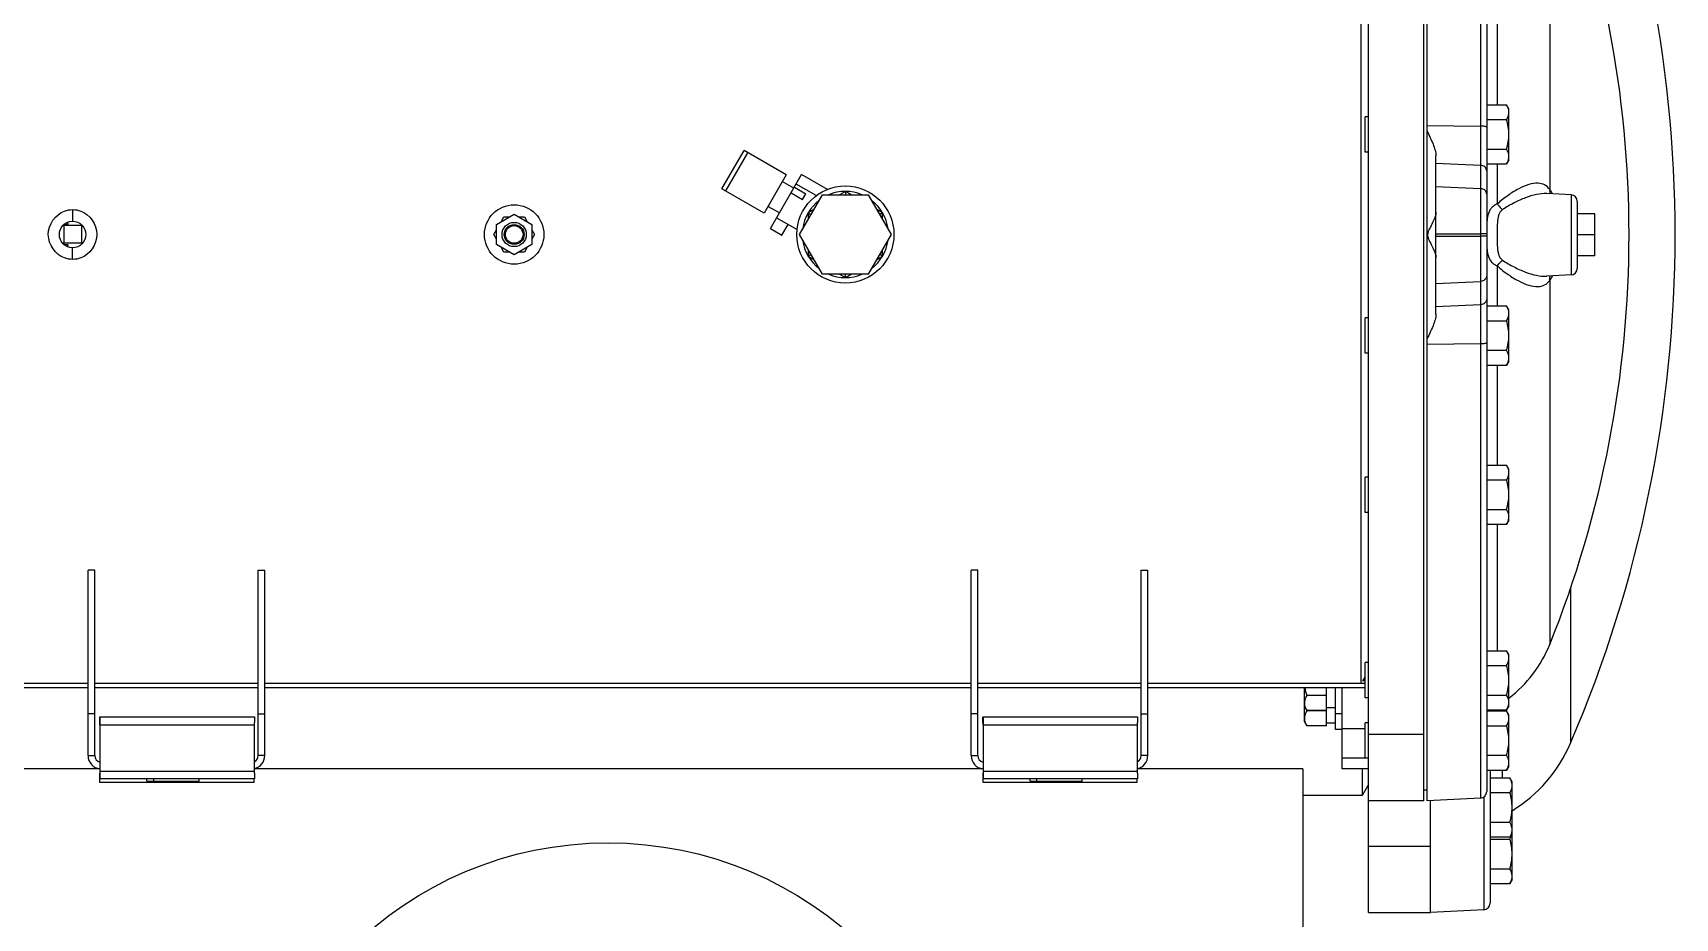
# Model space of a CAD drawing. Header units: millimetres. Extents: x 0 to 10500, y 0 to 7425.
# Drawn here: x 4094 to 4837, y 1855 to 2256 of the extents above; entities that cross this region are included whole.
import ezdxf

# ---------------------------------------------------------------- set-up
doc = ezdxf.new("R2010")
doc.units = ezdxf.units.MM
doc.header["$LTSCALE"] = 577.5
doc.layers.get('0').update_dxf_attribs({"linetype": 'CONTINUOUS'})
doc.layers.add('02___PRT_ALL_AXES', color=7, linetype='CONTINUOUS')
doc.layers.add('AXES', color=7, linetype='CONTINUOUS')

msp = doc.modelspace()

# ---------------------------------------------------------------- linework, layer by layer
at = {"color": 7, "linetype": 'Continuous'}
for p, q in [((4725.14, 1908.23), (4725.14, 2421.02)), ((4749.3, 2419.76), (4749.3, 1909.5)), ((4752.14, 2416.76), (4752.14, 1912.5)), ((4695.14, 2367.93), (4695.14, 1961.55)), ((4780.67, 2350.16), (4780.67, 2185.14)), ((4756.97, 2223.46), (4756.97, 2268.8)), ((4725.14, 2214.11), (4749.3, 2213.86)), ((4405.76, 2185.44), (4415.76, 2202.76)), ((4407.5, 2184.44), (4417.5, 2201.76)), ((4434.82, 2191.76), (4415.76, 2202.76)), ((4729.14, 2128.65), (4729.14, 2200.39)), ((4729.14, 2197.03), (4749.3, 2196.12)), ((4756.97, 2178.59), (4756.97, 2196.71)), ((4434.82, 2191.76), (4424.82, 2174.44)), ((4427.74, 2167.5), (4441.84, 2191.92)), ((4438.26, 2185.73), (4433.07, 2188.73)), ((4448.45, 2182.33), (4439.34, 2187.59)), ((4453.52, 2185.17), (4441.84, 2191.92)), ((4424.82, 2174.44), (4405.76, 2185.44)), ((4437.03, 2183.6), (4442.23, 2180.6)), ((4438.53, 2186.2), (4443.73, 2183.2)), ((4440.86, 2164.73), (4451.25, 2182.73)), ((4442.23, 2180.6), (4443.73, 2183.2)), ((4451.25, 2182.73), (4472.04, 2182.73)), ((4461.64, 2184.23), (4459.05, 2182.73)), ((4464.24, 2182.73), (4461.64, 2184.23)), ((4461.64, 2184.23), (4461.64, 2182.73)), ((4472.04, 2182.73), (4482.43, 2164.73)), ((4729.14, 2186.45), (4749.3, 2185.54)), ((4790.3, 2182.69), (4779.28, 2183.27)), ((4790.3, 2182.69), (4790.3, 2146.39)), ((4793.14, 2179.7), (4793.14, 2149.39)), ((4111.64, 2176.01), (4111.64, 2170.73)), ((4303.64, 2169.31), (4311.64, 2173.93)), ((4305.75, 2170.53), (4307.02, 2172.73)), ((4307.02, 2172.73), (4309.57, 2172.73)), ((4311.64, 2173.93), (4319.64, 2169.31)), ((4313.72, 2172.73), (4316.26, 2172.73)), ((4316.26, 2172.73), (4317.53, 2170.53)), ((4431.76, 2174.47), (4426.57, 2177.47)), ((4430.51, 2172.31), (4439.74, 2166.98)), ((4447.35, 2175.98), (4444.76, 2174.48)), ((4444.76, 2174.48), (4446.05, 2173.73)), ((4444.76, 2174.48), (4444.76, 2171.48)), ((4478.53, 2174.48), (4475.93, 2175.98)), ((4478.53, 2174.48), (4477.23, 2173.73)), ((4478.53, 2171.48), (4478.53, 2174.48)), ((4801.14, 2174.04), (4793.14, 2174.04)), ((4801.14, 2155.04), (4801.14, 2174.04)), ((4116, 2168.73), (4107.28, 2168.73)), ((4107.64, 2168.73), (4107.64, 2160.73)), ((4109.58, 2169.23), (4107.7, 2169.23)), ((4115.64, 2168.73), (4115.64, 2160.73)), ((4302.41, 2164.73), (4303.64, 2166.87)), ((4303.64, 2162.59), (4302.41, 2164.73)), ((4303.64, 2160.15), (4303.64, 2169.31)), ((4319.64, 2169.31), (4319.64, 2160.15)), ((4319.64, 2166.87), (4320.88, 2164.73)), ((4320.88, 2164.73), (4319.64, 2162.59)), ((4427.74, 2167.5), (4432.93, 2164.5)), ((4432.93, 2164.5), (4435.71, 2169.31)), ((4451.25, 2146.73), (4440.86, 2164.73)), ((4482.43, 2164.73), (4472.04, 2146.73)), ((4729.14, 2165.07), (4749.3, 2165.07)), ((4752.14, 2165.07), (4749.3, 2165.07)), ((4116, 2160.73), (4107.29, 2160.73)), ((4107.71, 2160.23), (4109.58, 2160.23)), ((4111.64, 2153.45), (4111.64, 2158.73)), ((4311.64, 2155.53), (4303.64, 2160.15)), ((4307.02, 2156.73), (4305.75, 2158.93)), ((4319.64, 2160.15), (4311.64, 2155.53)), ((4317.53, 2158.93), (4316.26, 2156.73)), ((4444.76, 2157.98), (4444.76, 2154.98)), ((4478.53, 2154.98), (4478.53, 2157.98)), ((4729.14, 2163.93), (4749.3, 2163.93)), ((4752.14, 2163.94), (4749.3, 2163.93)), ((4801.14, 2164.54), (4793.14, 2164.54)), ((4309.57, 2156.73), (4307.02, 2156.73)), ((4316.26, 2156.73), (4313.72, 2156.73)), ((4444.76, 2154.98), (4446.05, 2155.73)), ((4444.76, 2154.98), (4447.35, 2153.48)), ((4475.93, 2153.48), (4478.53, 2154.98)), ((4478.53, 2154.98), (4477.23, 2155.73)), ((4756.97, 2132.35), (4756.97, 2150.48)), ((4801.14, 2155.04), (4793.14, 2155.04)), ((4472.04, 2146.73), (4451.25, 2146.73)), ((4459.05, 2146.73), (4461.64, 2145.23)), ((4461.64, 2145.23), (4461.64, 2146.73)), ((4461.64, 2145.23), (4464.24, 2146.73)), ((4729.14, 2142.56), (4749.3, 2143.48)), ((4790.3, 2146.39), (4779.28, 2145.82)), ((4780.67, 2143.96), (4780.67, 1979.1)), ((4749.3, 2132.91), (4729.14, 2132)), ((4749.3, 2115.18), (4725.14, 2114.93)), ((4756.97, 2060.28), (4756.97, 2105.6)), ((4756.97, 1976.25), (4756.97, 2033.53)), ((4121.64, 2012.73), (4118.64, 2012.73)), ((4121.64, 1928.73), (4121.64, 2012.73)), ((4195.64, 2012.73), (4198.64, 2012.73)), ((4195.64, 1928.73), (4195.64, 2012.73)), ((4521.64, 2012.73), (4518.64, 2012.73)), ((4521.64, 1928.73), (4521.64, 2012.73)), ((4595.64, 2012.73), (4598.64, 2012.73)), ((4595.64, 1928.73), (4595.64, 2012.73)), ((4790.06, 2004.57), (4790.06, 1934.34)), ((4697.14, 1964.39), (4695.84, 1962.53)), ((4014.79, 1961.55), (4118.64, 1961.55)), ((4014.79, 1959.53), (4118.64, 1959.53)), ((4121.64, 1961.55), (4195.64, 1961.55)), ((4121.64, 1959.53), (4195.64, 1959.53)), ((4198.64, 1961.55), (4518.64, 1961.55)), ((4198.64, 1959.53), (4518.64, 1959.53)), ((4521.64, 1961.55), (4595.64, 1961.55)), ((4521.64, 1959.53), (4595.64, 1959.53)), ((4598.64, 1961.55), (4697.14, 1961.55)), ((4598.64, 1959.53), (4697.14, 1959.53)), ((4679.54, 1942.27), (4679.54, 1959.53)), ((4686.64, 1922.73), (4686.64, 1959.53)), ((4697.14, 1962.53), (4695.84, 1962.53)), ((4759.09, 1949.5), (4759.09, 1949.01)), ((4121.64, 1947.73), (4118.64, 1947.73)), ((4123.95, 1943.73), (4123.95, 1946.23)), ((4123.95, 1943.73), (4124, 1943.73)), ((4124, 1946.23), (4124, 1943.73)), ((4124.03, 1942.73), (4124.01, 1942.73)), ((4124.01, 1942.73), (4124.01, 1921.73)), ((4195.64, 1947.73), (4198.64, 1947.73)), ((4521.64, 1947.73), (4518.64, 1947.73)), ((4523.94, 1943.73), (4523.94, 1946.23)), ((4523.94, 1943.73), (4523.98, 1943.73)), ((4523.98, 1946.23), (4523.98, 1943.73)), ((4524.02, 1942.73), (4523.99, 1942.73)), ((4523.99, 1942.73), (4523.99, 1921.73)), ((4595.64, 1947.73), (4598.64, 1947.73)), ((4686.64, 1941.02), (4697.14, 1941.02)), ((4118.64, 1928.73), (4121.64, 1928.73)), ((4198.64, 1928.73), (4195.64, 1928.73)), ((4518.64, 1928.73), (4521.64, 1928.73)), ((4598.64, 1928.73), (4595.64, 1928.73)), ((4686.64, 1927.76), (4697.14, 1927.76)), ((4124.01, 1922.73), (4048.85, 1922.73)), ((4124, 1920.73), (4123.85, 1920.73)), ((4123.85, 1920.73), (4123.85, 1916.73)), ((4124, 1918.23), (4124, 1920.73)), ((4124.03, 1921.73), (4124.01, 1921.73)), ((4523.99, 1922.73), (4194.03, 1922.73)), ((4523.98, 1920.73), (4523.83, 1920.73)), ((4523.83, 1920.73), (4523.83, 1916.73)), ((4523.98, 1918.23), (4523.98, 1920.73)), ((4524.02, 1921.73), (4523.99, 1921.73)), ((4668.83, 1922.73), (4594.01, 1922.73)), ((4668.83, 1922.73), (4668.83, 1622.73)), ((4698.64, 1922.73), (4686.64, 1922.73)), ((4753.64, 1922.22), (4753.64, 1861.89)), ((4759.09, 1922.22), (4759.09, 1918.66)), ((4123.85, 1916.73), (4193.85, 1916.73)), ((4193.85, 1916.73), (4193.85, 1918.23)), ((4523.83, 1916.73), (4593.83, 1916.73)), ((4593.83, 1916.73), (4593.83, 1918.23)), ((4698.64, 1915.73), (4695.76, 1910.73)), ((4698.64, 1857.73), (4698.64, 1908.23)), ((4749.3, 1909.5), (4725.14, 1908.23)), ((4726.64, 1857.62), (4726.64, 1908.31)), ((4750.8, 1910), (4750.8, 1858.89)), ((4698.64, 1887.73), (4726.64, 1887.73)), ((4698.64, 1857.73), (4726.64, 1857.73)), ((4750.8, 1858.89), (4726.64, 1857.62))]:
    msp.add_line(p, q, dxfattribs=at)
at = {"color": 3, "linetype": 'Continuous'}
for p, q in [((4118.64, 1928.73), (4118.64, 2012.73)), ((4198.64, 1928.73), (4198.64, 2012.73)), ((4518.64, 1928.73), (4518.64, 2012.73)), ((4598.64, 1928.73), (4598.64, 2012.73)), ((4123.95, 1946.23), (4193.99, 1946.23)), ((4124.03, 1942.73), (4194.03, 1942.73)), ((4124.03, 1942.73), (4124.03, 1921.73)), ((4194.03, 1921.73), (4194.03, 1942.73)), ((4523.94, 1946.23), (4593.98, 1946.23)), ((4524.02, 1942.73), (4594.01, 1942.73)), ((4524.02, 1942.73), (4524.02, 1921.73)), ((4594.01, 1921.73), (4594.01, 1942.73)), ((4124.03, 1921.73), (4194.03, 1921.73)), ((4524.02, 1921.73), (4594.01, 1921.73)), ((4695.76, 1922.73), (4695.76, 1910.73)), ((4193.99, 1918.23), (4123.85, 1918.23)), ((4593.98, 1918.23), (4523.83, 1918.23)), ((4695.76, 1910.73), (4668.83, 1910.73))]:
    msp.add_line(p, q, dxfattribs=at)
at = {"color": 7, "linetype": 'Continuous'}
for centre, radius in [((4461.64, 2164.73), 22), ((4111.64, 2164.73), 6), ((4354.17, 1723.38), 165.88)]:
    msp.add_circle(centre, radius, dxfattribs=at)
for centre, radius, start, end in [((4319.46, 2164.63), 497.13, 338.08648, 21.91352), ((4461.64, 2164.73), 19.5, 127.38832, 172.24537), ((4461.64, 2164.73), 19.5, 67.40998, 112.59005), ((4461.64, 2164.73), 19.5, 7.75463, 52.6117), ((4790.14, 2179.7), 3, 0, 87), ((3959.64, 2164.73), 150, 1.71913, 2.13863), ((3959.64, 2164.73), 150, 357.86526, 358.28087), ((4461.64, 2164.73), 19.5, 187.75463, 232.6117), ((4461.64, 2164.73), 19.5, 307.38832, 352.24537), ((4461.64, 2164.73), 19.5, 247.40998, 292.59005), ((4790.14, 2149.39), 3, 273, 360), ((4727.14, 2000.63), 57.7, 307.34608, 338.08648), ((4762.14, 1942.68), 10, 136.99729, 141.01818), ((4124.64, 1928.73), 3, 180, 257.5529), ((4192.64, 1928.73), 3, 297.84402, 360), ((4524.64, 1928.73), 3, 180, 257.29143), ((4592.64, 1928.73), 3, 297.54859, 360), ((4749.14, 1912.5), 3, 273, 360), ((4750.64, 1861.89), 3, 273, 360)]:
    msp.add_arc(centre, radius, start, end, dxfattribs=at)
at = {"color": 3, "linetype": 'Continuous'}
for centre, radius, start, end in [((3774.67, 1942.74), 349.36, 359.99814, 0.16235), ((3844.66, 1942.74), 349.36, 359.99814, 0.16232), ((4174.66, 1942.74), 349.36, 359.99814, 0.16235), ((4244.65, 1942.74), 349.36, 359.99814, 0.16232), ((4124.64, 1928.73), 6, 180, 263.78754), ((4192.64, 1928.73), 6, 283.39026, 360), ((4524.64, 1928.73), 6, 180, 263.6558), ((4592.64, 1928.73), 6, 283.26001, 360), ((3844.66, 1921.72), 349.36, 359.83747, 0.00164), ((4244.65, 1921.72), 349.36, 359.83747, 0.00164)]:
    msp.add_arc(centre, radius, start, end, dxfattribs=at)
at = {"color": 7, "linetype": 'Continuous'}
for points, knots in [([(4725.14, 2211.48), (4726.07, 2209.55), (4727.42, 2206.75), (4728.78, 2203.04), (4729.14, 2201.23), (4729.14, 2200.39)], [0, 0, 0, 0, 0.541837, 0.785594, 1, 1, 1, 1]), ([(4752.14, 2213.28), (4752.14, 2213.38), (4751.8, 2213.58), (4751.24, 2213.71), (4750.34, 2213.83), (4749.67, 2213.86), (4749.3, 2213.86)], [0, 0, 0, 0, 0.101947, 0.316624, 0.629463, 1, 1, 1, 1]), ([(4752.14, 2193.52), (4752.14, 2193.85), (4751.99, 2194.53), (4751.13, 2195.67), (4750.02, 2196.08), (4749.3, 2196.12)], [0, 0, 0, 0, 0.235497, 0.480707, 1, 1, 1, 1]), ([(4775.37, 2187.94), (4773.96, 2188), (4770.88, 2187.41), (4766.34, 2185.4), (4761.59, 2182.42), (4758.5, 2179.96), (4756.97, 2178.59)], [0, 0, 0, 0, 0.201182, 0.43834, 0.706846, 1, 1, 1, 1]), ([(4780.67, 2185.14), (4780.05, 2185.98), (4778.47, 2187.43), (4776.38, 2187.89), (4775.37, 2187.94)], [0, 0, 0, 0, 0.506856, 1, 1, 1, 1]), ([(4752.14, 2182.94), (4752.14, 2183.27), (4751.99, 2183.95), (4751.13, 2185.09), (4750.02, 2185.5), (4749.3, 2185.54)], [0, 0, 0, 0, 0.235497, 0.480707, 1, 1, 1, 1]), ([(4779.28, 2183.27), (4777.75, 2183.35), (4774.45, 2182.96), (4769.51, 2181.41), (4764.36, 2179.07), (4760.97, 2177.1), (4759.3, 2175.98)], [0, 0, 0, 0, 0.214606, 0.456057, 0.719492, 1, 1, 1, 1]), ([(4780.67, 2185.14), (4780.65, 2184.97), (4780.59, 2184.32), (4780.69, 2183.64), (4780.86, 2183.18)], [0, 0, 0, 0, 0.258815, 1, 1, 1, 1]), ([(4781.98, 2183.14), (4781.88, 2183.32), (4781.48, 2184.01), (4781.03, 2184.68), (4780.67, 2185.14)], [0, 0, 0, 0, 0.264243, 1, 1, 1, 1]), ([(4107.99, 2154.1), (4103.95, 2155.56), (4097.38, 2164.67), (4103.87, 2173.84), (4107.9, 2175.33)], [0, 0, 0, 0, 0.500002, 1, 1, 1, 1]), ([(4115.31, 2175.36), (4119.35, 2173.89), (4125.9, 2164.79), (4119.42, 2155.62), (4115.4, 2154.13)], [0, 0, 0, 0, 0.500003, 1, 1, 1, 1]), ([(4729.14, 2174.89), (4729.14, 2174.12), (4728.68, 2172.45), (4727.58, 2170.02), (4726.46, 2167.87), (4725.61, 2166.05), (4725.21, 2164.52), (4725.61, 2162.98), (4726.46, 2161.16), (4727.58, 2159.01), (4728.68, 2156.58), (4729.14, 2154.91), (4729.14, 2154.14)], [0, 0, 0, 0, 0.104231, 0.227622, 0.361546, 0.430552, 0.499914, 0.569279, 0.638294, 0.772247, 0.895691, 1, 1, 1, 1]), ([(4756.97, 2178.59), (4756.4, 2178.36), (4755.32, 2177.81), (4753.58, 2176.2), (4752.66, 2173.93), (4752.3, 2171.5), (4752.13, 2168.71), (4752.14, 2166.55), (4752.14, 2165.07)], [0, 0, 0, 0, 0.12092, 0.232557, 0.455419, 0.578988, 0.712212, 1, 1, 1, 1]), ([(4759.3, 2175.98), (4758.9, 2175.72), (4758.21, 2175.03), (4757.57, 2173.74), (4757.2, 2172.32), (4756.94, 2170.31), (4756.88, 2167.71), (4756.88, 2164.53), (4756.88, 2161.36), (4756.94, 2158.76), (4757.2, 2156.75), (4757.57, 2155.33), (4758.21, 2154.04), (4758.9, 2153.35), (4759.3, 2153.09)], [0, 0, 0, 0, 0.058909, 0.117355, 0.177327, 0.239264, 0.367902, 0.500062, 0.632213, 0.760823, 0.822739, 0.882687, 0.941109, 1, 1, 1, 1]), ([(4756.97, 2178.59), (4757.44, 2177.84), (4758.2, 2176.93), (4759.07, 2176.16), (4759.3, 2175.98)], [0, 0, 0, 0, 0.75616, 1, 1, 1, 1]), ([(4752.14, 2163.94), (4752.15, 2162.46), (4752.13, 2160.31), (4752.3, 2157.53), (4752.66, 2155.11), (4753.59, 2152.85), (4755.33, 2151.26), (4756.4, 2150.71), (4756.97, 2150.48)], [0, 0, 0, 0, 0.2878, 0.420937, 0.544416, 0.767251, 0.878972, 1, 1, 1, 1]), ([(4756.97, 2150.48), (4757.44, 2151.23), (4758.2, 2152.14), (4759.07, 2152.91), (4759.3, 2153.09)], [0, 0, 0, 0, 0.756195, 1, 1, 1, 1]), ([(4756.97, 2150.48), (4758.5, 2149.11), (4761.59, 2146.66), (4766.34, 2143.68), (4770.88, 2141.67), (4773.96, 2141.09), (4775.37, 2141.15)], [0, 0, 0, 0, 0.293151, 0.561643, 0.798792, 1, 1, 1, 1]), ([(4759.3, 2153.09), (4760.97, 2151.97), (4764.35, 2150), (4769.5, 2147.67), (4774.44, 2146.13), (4777.74, 2145.74), (4779.28, 2145.82)], [0, 0, 0, 0, 0.28048, 0.543895, 0.785349, 1, 1, 1, 1]), ([(4752.14, 2146.07), (4752.14, 2145.74), (4751.99, 2145.06), (4751.13, 2143.92), (4750.02, 2143.51), (4749.3, 2143.48)], [0, 0, 0, 0, 0.235556, 0.48079, 1, 1, 1, 1]), ([(4775.37, 2141.15), (4776.38, 2141.2), (4778.47, 2141.67), (4780.05, 2143.12), (4780.67, 2143.96)], [0, 0, 0, 0, 0.493006, 1, 1, 1, 1]), ([(4780.67, 2143.96), (4780.65, 2144.12), (4780.59, 2144.78), (4780.69, 2145.45), (4780.86, 2145.9)], [0, 0, 0, 0, 0.25878, 1, 1, 1, 1]), ([(4780.67, 2143.96), (4780.79, 2144.1), (4781.26, 2144.74), (4781.68, 2145.42), (4781.97, 2145.95)], [0, 0, 0, 0, 0.236159, 1, 1, 1, 1]), ([(4752.14, 2135.51), (4752.14, 2135.18), (4751.99, 2134.5), (4751.13, 2133.36), (4750.02, 2132.94), (4749.3, 2132.91)], [0, 0, 0, 0, 0.235556, 0.48079, 1, 1, 1, 1]), ([(4729.14, 2128.65), (4729.14, 2127.8), (4728.78, 2126), (4727.42, 2122.29), (4726.07, 2119.49), (4725.14, 2117.56)], [0, 0, 0, 0, 0.214337, 0.458077, 1, 1, 1, 1]), ([(4752.14, 2115.76), (4752.14, 2115.66), (4751.8, 2115.46), (4751.24, 2115.33), (4750.34, 2115.21), (4749.67, 2115.18), (4749.3, 2115.18)], [0, 0, 0, 0, 0.10214, 0.316824, 0.629584, 1, 1, 1, 1]), ([(4124, 1943.73), (4124, 1943.73), (4123.99, 1943.7), (4124, 1943.69), (4124, 1943.68)], [0, 0, 0, 0, 0.252814, 1, 1, 1, 1]), ([(4124, 1943.68), (4124, 1943.63), (4124.01, 1943.31), (4124.01, 1943), (4124.01, 1942.73)], [0, 0, 0, 0, 0.14939, 1, 1, 1, 1]), ([(4523.98, 1943.73), (4523.99, 1943.73), (4523.98, 1943.7), (4523.99, 1943.69), (4523.99, 1943.68)], [0, 0, 0, 0, 0.252814, 1, 1, 1, 1]), ([(4523.99, 1943.68), (4523.99, 1943.63), (4523.99, 1943.31), (4523.99, 1943), (4523.99, 1942.73)], [0, 0, 0, 0, 0.14939, 1, 1, 1, 1]), ([(4124.01, 1921.73), (4124.01, 1921.6), (4124.01, 1921.41), (4124.01, 1921.18), (4124.01, 1921.03), (4124, 1920.91), (4124.01, 1920.81), (4123.99, 1920.77), (4124, 1920.73), (4124, 1920.73)], [0, 0, 0, 0, 0.382627, 0.55549, 0.707008, 0.831361, 0.923771, 0.980697, 1, 1, 1, 1]), ([(4523.99, 1921.73), (4523.99, 1921.6), (4523.99, 1921.41), (4523.99, 1921.18), (4523.99, 1921.03), (4523.99, 1920.91), (4523.99, 1920.81), (4523.98, 1920.77), (4523.99, 1920.73), (4523.98, 1920.73)], [0, 0, 0, 0, 0.382627, 0.55549, 0.707008, 0.831361, 0.923771, 0.980697, 1, 1, 1, 1])]:
    msp.add_open_spline(points, degree=3, knots=knots, dxfattribs=at)
for points in [[(4107.9, 2175.33), (4109.09, 2175.77), (4110.38, 2176.01), (4111.64, 2176.01)], [(4111.64, 2176.01), (4112.89, 2176), (4114.14, 2175.78), (4115.31, 2175.36)], [(4111.64, 2153.45), (4110.41, 2153.45), (4109.15, 2153.67), (4107.99, 2154.1)], [(4115.4, 2154.13), (4114.2, 2153.69), (4112.91, 2153.45), (4111.64, 2153.45)]]:
    msp.add_open_spline(points, degree=3, dxfattribs=at)
at = {"color": 3, "linetype": 'Continuous'}
for points, knots in [([(4124, 1946.23), (4124, 1946.23), (4124, 1946.22), (4124, 1946.21), (4124, 1946.21)], [0, 0, 0, 0, 0.260854, 1, 1, 1, 1]), ([(4124, 1946.21), (4124.01, 1946.12), (4124.01, 1945.86), (4124.03, 1945.03), (4124.03, 1944.29), (4124.03, 1943.73)], [0, 0, 0, 0, 0.103044, 0.317651, 1, 1, 1, 1]), ([(4193.99, 1946.23), (4194, 1946.23), (4194, 1946.2), (4194, 1946.18), (4194, 1946.12), (4194.01, 1946), (4194.01, 1945.8), (4194.02, 1945.51), (4194.02, 1945.14), (4194.02, 1944.54), (4194.03, 1944.06), (4194.03, 1943.73)], [0, 0, 0, 0, 0.004612, 0.018077, 0.040376, 0.071377, 0.158648, 0.277667, 0.425396, 0.598058, 1, 1, 1, 1]), ([(4523.98, 1946.23), (4523.99, 1946.23), (4523.99, 1946.22), (4523.99, 1946.21), (4523.99, 1946.21)], [0, 0, 0, 0, 0.260854, 1, 1, 1, 1]), ([(4523.99, 1946.21), (4524, 1946.12), (4524, 1945.86), (4524.01, 1945.03), (4524.01, 1944.29), (4524.02, 1943.73)], [0, 0, 0, 0, 0.103044, 0.317651, 1, 1, 1, 1]), ([(4593.98, 1946.23), (4593.98, 1946.23), (4593.98, 1946.2), (4593.99, 1946.18), (4593.99, 1946.12), (4593.99, 1946), (4594, 1945.8), (4594, 1945.51), (4594.01, 1945.14), (4594.01, 1944.54), (4594.01, 1944.06), (4594.01, 1943.73)], [0, 0, 0, 0, 0.004612, 0.018077, 0.040376, 0.071377, 0.158648, 0.277667, 0.425396, 0.598058, 1, 1, 1, 1]), ([(4124.03, 1921.73), (4124.03, 1921.28), (4124.03, 1920.63), (4124.03, 1919.81), (4124.02, 1919.28), (4124.02, 1918.9), (4124.01, 1918.65), (4124.01, 1918.5), (4124.01, 1918.39), (4124.01, 1918.3), (4124, 1918.26), (4124, 1918.23), (4124, 1918.23)], [0, 0, 0, 0, 0.382616, 0.555473, 0.706986, 0.831335, 0.881784, 0.923743, 0.956809, 0.980668, 0.995095, 1, 1, 1, 1]), ([(4194.03, 1920.73), (4194.03, 1920.39), (4194.02, 1919.91), (4194.02, 1919.31), (4194.02, 1918.94), (4194.01, 1918.65), (4194.01, 1918.45), (4194, 1918.34), (4194, 1918.28), (4194, 1918.25), (4194, 1918.23), (4193.99, 1918.23)], [0, 0, 0, 0, 0.401945, 0.574608, 0.722338, 0.841357, 0.928626, 0.959627, 0.981925, 0.995389, 1, 1, 1, 1]), ([(4524.02, 1921.73), (4524.02, 1921.28), (4524.02, 1920.63), (4524.01, 1919.81), (4524.01, 1919.28), (4524, 1918.9), (4524, 1918.65), (4524, 1918.5), (4523.99, 1918.39), (4523.99, 1918.3), (4523.98, 1918.26), (4523.99, 1918.23), (4523.98, 1918.23)], [0, 0, 0, 0, 0.382616, 0.555473, 0.706986, 0.831335, 0.881784, 0.923743, 0.956809, 0.980668, 0.995095, 1, 1, 1, 1]), ([(4594.01, 1920.72), (4594.01, 1920.39), (4594.01, 1919.91), (4594.01, 1919.31), (4594, 1918.94), (4594, 1918.65), (4593.99, 1918.45), (4593.99, 1918.33), (4593.99, 1918.27), (4593.98, 1918.25), (4593.98, 1918.23), (4593.98, 1918.23)], [0, 0, 0, 0, 0.401945, 0.574608, 0.722338, 0.841357, 0.928626, 0.959627, 0.981925, 0.995389, 1, 1, 1, 1])]:
    msp.add_open_spline(points, degree=3, knots=knots, dxfattribs=at)
at = {"layer": '02___PRT_ALL_AXES', "color": 7, "linetype": 'Continuous'}
for p, q in [((4698.64, 2218.08), (4697.14, 2218.08)), ((4697.14, 2202.08), (4697.14, 2218.08)), ((4752.14, 2223.46), (4761.11, 2223.46)), ((4752.14, 2216.77), (4761.11, 2216.77)), ((4762.14, 2221.67), (4761.11, 2223.46)), ((4762.14, 2198.5), (4762.14, 2221.67)), ((4698.64, 2202.08), (4697.14, 2202.08)), ((4752.14, 2203.4), (4761.11, 2203.4)), ((4752.14, 2196.71), (4761.11, 2196.71)), ((4762.14, 2198.5), (4761.11, 2196.71)), ((4438.26, 2185.73), (4433.07, 2188.73)), ((4431.76, 2174.47), (4426.57, 2177.47)), ((4752.14, 2132.35), (4761.11, 2132.35)), ((4762.14, 2130.56), (4761.11, 2132.35)), ((4762.14, 2107.39), (4762.14, 2130.56)), ((4698.64, 2126.98), (4697.14, 2126.98)), ((4697.14, 2110.98), (4697.14, 2126.98)), ((4752.14, 2125.66), (4761.11, 2125.66)), ((4698.64, 2110.98), (4697.14, 2110.98)), ((4752.14, 2112.29), (4761.11, 2112.29)), ((4752.14, 2105.6), (4761.11, 2105.6)), ((4762.14, 2107.39), (4761.11, 2105.6)), ((4698.64, 2054.91), (4697.14, 2054.91)), ((4697.14, 2038.91), (4697.14, 2054.91)), ((4752.14, 2060.28), (4761.11, 2060.28)), ((4752.14, 2053.6), (4761.11, 2053.6)), ((4762.14, 2058.49), (4761.11, 2060.28)), ((4762.14, 2035.33), (4762.14, 2058.49)), ((4698.64, 2038.91), (4697.14, 2038.91)), ((4752.14, 2040.22), (4761.11, 2040.22)), ((4752.14, 2033.53), (4761.11, 2033.53)), ((4762.14, 2035.33), (4761.11, 2033.53)), ((4752.14, 1976.25), (4761.11, 1976.25)), ((4762.14, 1974.46), (4761.11, 1976.25)), ((4762.14, 1951.29), (4762.14, 1974.46)), ((4698.64, 1970.87), (4697.14, 1970.87)), ((4697.14, 1954.87), (4697.14, 1970.87)), ((4752.14, 1969.56), (4761.11, 1969.56)), ((4669.54, 1944.06), (4669.54, 1959.53)), ((4683.64, 1940.64), (4683.64, 1959.53)), ((4669.54, 1951), (4670.58, 1949.21)), ((4679.54, 1955.9), (4670.58, 1955.9)), ((4679.54, 1949.21), (4670.58, 1949.21)), ((4679.54, 1948.95), (4670.58, 1948.95)), ((4683.64, 1950.39), (4679.54, 1950.39)), ((4698.64, 1954.87), (4697.14, 1954.87)), ((4752.14, 1956.18), (4761.11, 1956.18)), ((4752.14, 1949.5), (4761.11, 1949.5)), ((4752.14, 1948.97), (4761.11, 1948.97)), ((4754.4, 1949.01), (4761.11, 1949.01)), ((4762.14, 1951.29), (4761.11, 1949.5)), ((4762.14, 1947.22), (4761.11, 1949.01)), ((4762.14, 1947.18), (4761.11, 1948.97)), ((4669.54, 1944.06), (4670.58, 1942.27)), ((4679.54, 1942.27), (4670.58, 1942.27)), ((4683.64, 1943.44), (4679.54, 1943.44)), ((4686.64, 1947.59), (4683.64, 1947.59)), ((4698.64, 1943.64), (4697.14, 1943.64)), ((4697.14, 1927.6), (4697.14, 1943.64)), ((4698.64, 1943.6), (4697.14, 1943.6)), ((4752.14, 1942.28), (4761.11, 1942.28)), ((4762.14, 1924.01), (4762.14, 1947.22)), ((4686.64, 1940.64), (4683.64, 1940.64)), ((4698.64, 1927.6), (4697.14, 1927.6)), ((4752.14, 1928.91), (4761.11, 1928.91)), ((4752.14, 1922.22), (4761.11, 1922.22)), ((4762.14, 1924.01), (4761.11, 1922.22)), ((4753.64, 1918.66), (4762.61, 1918.66)), ((4753.64, 1911.97), (4762.61, 1911.97)), ((4763.64, 1916.86), (4762.61, 1918.66)), ((4763.64, 1872.64), (4763.64, 1916.86)), ((4753.64, 1898.59), (4762.61, 1898.59)), ((4753.64, 1891.91), (4762.61, 1891.91)), ((4753.64, 1890.91), (4762.61, 1890.91)), ((4763.64, 1893.7), (4762.61, 1891.91)), ((4763.6, 1893.6), (4763.6, 1893.63)), ((4753.64, 1877.54), (4762.61, 1877.54)), ((4753.64, 1870.85), (4762.61, 1870.85)), ((4763.64, 1872.64), (4762.61, 1870.85))]:
    msp.add_line(p, q, dxfattribs=at)
for centre, radius, start, end in [((4702.44, 1958.16), 33.16, 195.26386, 195.68582), ((4703.52, 1958.46), 34.29, 195.68587, 196.1033), ((4751.81, 1943.63), 10.75, 27.13082, 29.86761)]:
    msp.add_arc(centre, radius, start, end, dxfattribs=at)
for points, knots in [([(4762.14, 2220.11), (4762.14, 2220.4), (4762.04, 2221.57), (4761.55, 2222.69), (4761.11, 2223.46)], [0, 0, 0, 0, 0.241275, 1, 1, 1, 1]), ([(4761.11, 2216.77), (4761.26, 2217.04), (4761.81, 2218.07), (4762.14, 2219.25), (4762.14, 2220.11)], [0, 0, 0, 0, 0.263017, 1, 1, 1, 1]), ([(4762.14, 2200.05), (4762.14, 2200.33), (4762.04, 2201.51), (4761.55, 2202.62), (4761.11, 2203.4)], [0, 0, 0, 0, 0.241275, 1, 1, 1, 1]), ([(4761.11, 2196.71), (4761.26, 2196.97), (4761.81, 2198.01), (4762.14, 2199.19), (4762.14, 2200.05)], [0, 0, 0, 0, 0.263017, 1, 1, 1, 1]), ([(4762.14, 2129.01), (4762.14, 2129.29), (4762.04, 2130.47), (4761.55, 2131.58), (4761.11, 2132.35)], [0, 0, 0, 0, 0.241275, 1, 1, 1, 1]), ([(4761.11, 2125.66), (4761.26, 2125.93), (4761.81, 2126.96), (4762.14, 2128.14), (4762.14, 2129.01)], [0, 0, 0, 0, 0.263017, 1, 1, 1, 1]), ([(4762.14, 2108.94), (4762.14, 2109.23), (4762.04, 2110.4), (4761.55, 2111.52), (4761.11, 2112.29)], [0, 0, 0, 0, 0.241275, 1, 1, 1, 1]), ([(4761.11, 2105.6), (4761.26, 2105.87), (4761.81, 2106.9), (4762.14, 2108.08), (4762.14, 2108.94)], [0, 0, 0, 0, 0.263017, 1, 1, 1, 1]), ([(4762.14, 2056.94), (4762.14, 2057.22), (4762.04, 2058.4), (4761.55, 2059.51), (4761.11, 2060.28)], [0, 0, 0, 0, 0.241275, 1, 1, 1, 1]), ([(4761.11, 2053.6), (4761.26, 2053.86), (4761.81, 2054.9), (4762.14, 2056.08), (4762.14, 2056.94)], [0, 0, 0, 0, 0.263017, 1, 1, 1, 1]), ([(4762.14, 2036.88), (4762.14, 2037.16), (4762.04, 2038.34), (4761.55, 2039.45), (4761.11, 2040.22)], [0, 0, 0, 0, 0.241275, 1, 1, 1, 1]), ([(4761.11, 2033.53), (4761.26, 2033.8), (4761.81, 2034.84), (4762.14, 2036.01), (4762.14, 2036.88)], [0, 0, 0, 0, 0.263017, 1, 1, 1, 1]), ([(4762.14, 1972.9), (4762.14, 1973.19), (4762.04, 1974.36), (4761.55, 1975.47), (4761.11, 1976.25)], [0, 0, 0, 0, 0.241275, 1, 1, 1, 1]), ([(4761.11, 1969.56), (4761.26, 1969.83), (4761.81, 1970.86), (4762.14, 1972.04), (4762.14, 1972.9)], [0, 0, 0, 0, 0.263017, 1, 1, 1, 1]), ([(4670.58, 1955.9), (4670.42, 1955.63), (4669.88, 1954.6), (4669.54, 1953.42), (4669.54, 1952.56)], [0, 0, 0, 0, 0.263017, 1, 1, 1, 1]), ([(4669.54, 1952.56), (4669.54, 1952.27), (4669.64, 1951.09), (4670.13, 1949.98), (4670.58, 1949.21)], [0, 0, 0, 0, 0.241275, 1, 1, 1, 1]), ([(4670.58, 1948.95), (4670.42, 1948.69), (4669.88, 1947.65), (4669.54, 1946.47), (4669.54, 1945.61)], [0, 0, 0, 0, 0.263017, 1, 1, 1, 1]), ([(4762.14, 1952.84), (4762.14, 1953.12), (4762.04, 1954.3), (4761.55, 1955.41), (4761.11, 1956.18)], [0, 0, 0, 0, 0.241275, 1, 1, 1, 1]), ([(4761.11, 1949.5), (4761.26, 1949.76), (4761.81, 1950.8), (4762.14, 1951.98), (4762.14, 1952.84)], [0, 0, 0, 0, 0.263017, 1, 1, 1, 1]), ([(4762.14, 1945.63), (4762.14, 1945.91), (4762.04, 1947.09), (4761.55, 1948.2), (4761.11, 1948.97)], [0, 0, 0, 0, 0.241275, 1, 1, 1, 1]), ([(4669.54, 1945.61), (4669.54, 1945.33), (4669.64, 1944.15), (4670.13, 1943.04), (4670.58, 1942.27)], [0, 0, 0, 0, 0.241275, 1, 1, 1, 1]), ([(4761.11, 1942.28), (4761.26, 1942.55), (4761.81, 1943.58), (4762.14, 1944.76), (4762.14, 1945.63)], [0, 0, 0, 0, 0.263017, 1, 1, 1, 1]), ([(4762.14, 1925.56), (4762.14, 1925.85), (4762.04, 1927.03), (4761.55, 1928.14), (4761.11, 1928.91)], [0, 0, 0, 0, 0.241275, 1, 1, 1, 1]), ([(4761.11, 1922.22), (4761.26, 1922.49), (4761.81, 1923.52), (4762.14, 1924.7), (4762.14, 1925.56)], [0, 0, 0, 0, 0.263017, 1, 1, 1, 1]), ([(4763.64, 1915.31), (4763.64, 1915.6), (4763.54, 1916.77), (4763.05, 1917.88), (4762.61, 1918.66)], [0, 0, 0, 0, 0.241275, 1, 1, 1, 1]), ([(4762.61, 1911.97), (4762.76, 1912.24), (4763.31, 1913.27), (4763.64, 1914.45), (4763.64, 1915.31)], [0, 0, 0, 0, 0.263017, 1, 1, 1, 1]), ([(4763.64, 1895.25), (4763.64, 1895.53), (4763.54, 1896.71), (4763.05, 1897.82), (4762.61, 1898.59)], [0, 0, 0, 0, 0.241275, 1, 1, 1, 1]), ([(4762.61, 1891.91), (4762.76, 1892.17), (4763.31, 1893.21), (4763.64, 1894.39), (4763.64, 1895.25)], [0, 0, 0, 0, 0.263017, 1, 1, 1, 1]), ([(4762.61, 1890.91), (4762.73, 1891.13), (4763.19, 1891.97), (4763.51, 1892.9), (4763.6, 1893.6)], [0, 0, 0, 0, 0.260738, 1, 1, 1, 1]), ([(4763.64, 1874.19), (4763.64, 1874.48), (4763.54, 1875.65), (4763.05, 1876.77), (4762.61, 1877.54)], [0, 0, 0, 0, 0.241275, 1, 1, 1, 1]), ([(4762.61, 1870.85), (4762.76, 1871.12), (4763.31, 1872.15), (4763.64, 1873.33), (4763.64, 1874.19)], [0, 0, 0, 0, 0.263017, 1, 1, 1, 1])]:
    msp.add_open_spline(points, degree=3, knots=knots, dxfattribs=at)
for points in [[(4762.14, 2210.08), (4762.14, 2212.34), (4761.73, 2214.6), (4761.11, 2216.77)], [(4761.11, 2203.4), (4761.73, 2205.56), (4762.14, 2207.83), (4762.14, 2210.08)], [(4762.14, 2118.98), (4762.14, 2121.23), (4761.73, 2123.5), (4761.11, 2125.66)], [(4761.11, 2112.29), (4761.73, 2114.46), (4762.14, 2116.72), (4762.14, 2118.98)], [(4762.14, 2046.91), (4762.14, 2049.17), (4761.73, 2051.43), (4761.11, 2053.6)], [(4761.11, 2040.22), (4761.73, 2042.39), (4762.14, 2044.65), (4762.14, 2046.91)], [(4762.14, 1962.87), (4762.14, 1965.13), (4761.73, 1967.39), (4761.11, 1969.56)], [(4669.77, 1959.53), (4669.95, 1958.3), (4670.23, 1957.09), (4670.58, 1955.9)], [(4761.11, 1956.18), (4761.73, 1958.35), (4762.14, 1960.62), (4762.14, 1962.87)], [(4762.14, 1935.6), (4762.14, 1937.85), (4761.73, 1940.12), (4761.11, 1942.28)], [(4761.11, 1928.91), (4761.73, 1931.08), (4762.14, 1933.34), (4762.14, 1935.6)], [(4763.64, 1905.28), (4763.64, 1907.54), (4763.23, 1909.8), (4762.61, 1911.97)], [(4762.61, 1898.59), (4763.23, 1900.76), (4763.64, 1903.03), (4763.64, 1905.28)], [(4763.64, 1884.23), (4763.64, 1886.48), (4763.23, 1888.75), (4762.61, 1890.91)], [(4762.61, 1877.54), (4763.23, 1879.71), (4763.64, 1881.97), (4763.64, 1884.23)]]:
    msp.add_open_spline(points, degree=3, dxfattribs=at)
at = {"layer": 'AXES', "color": 7, "linetype": 'Continuous'}
for p, q in [((4698.64, 1908.23), (4698.64, 2421.23)), ((4723.64, 1908.23), (4723.64, 2421.23)), ((4723.64, 1938.23), (4698.64, 1938.23)), ((4145.3, 1917.23), (4145.3, 1918.23)), ((4145.3, 1917.23), (4148.4, 1917.23)), ((4148.4, 1917.23), (4148.4, 1918.23)), ((4148.4, 1917.23), (4168.9, 1917.23)), ((4168.9, 1917.23), (4168.9, 1918.23)), ((4545.29, 1917.23), (4545.29, 1918.23)), ((4545.29, 1917.23), (4548.38, 1917.23)), ((4548.38, 1917.23), (4548.38, 1918.23)), ((4548.38, 1917.23), (4568.88, 1917.23)), ((4568.88, 1917.23), (4568.88, 1918.23)), ((4725.14, 1913.03), (4723.64, 1913.03)), ((4723.64, 1908.23), (4698.64, 1908.23))]:
    msp.add_line(p, q, dxfattribs=at)
for radius in [13.45, 5.5, 4.5, 4]:
    msp.add_circle((4311.64, 2164.73), radius, dxfattribs=at)
for centre, radius, start, end in [((4253.9, 2164.73), 583.57, 336.74659, 23.25341), ((4728.64, 1960.73), 66.85, 301.58467, 336.74659), ((4155.55, 1942.5), 27.27, 247.92029, 250.93518), ((4158.65, 1942.49), 27.27, 247.91801, 250.91024), ((4158.65, 1942.49), 27.27, 289.08955, 292.08177), ((4555.54, 1942.5), 27.27, 247.92029, 250.93514), ((4558.63, 1942.49), 27.27, 247.91801, 250.91021), ((4558.63, 1942.49), 27.27, 289.08958, 292.08177)]:
    msp.add_arc(centre, radius, start, end, dxfattribs=at)

doc.saveas('drawing.dxf')
